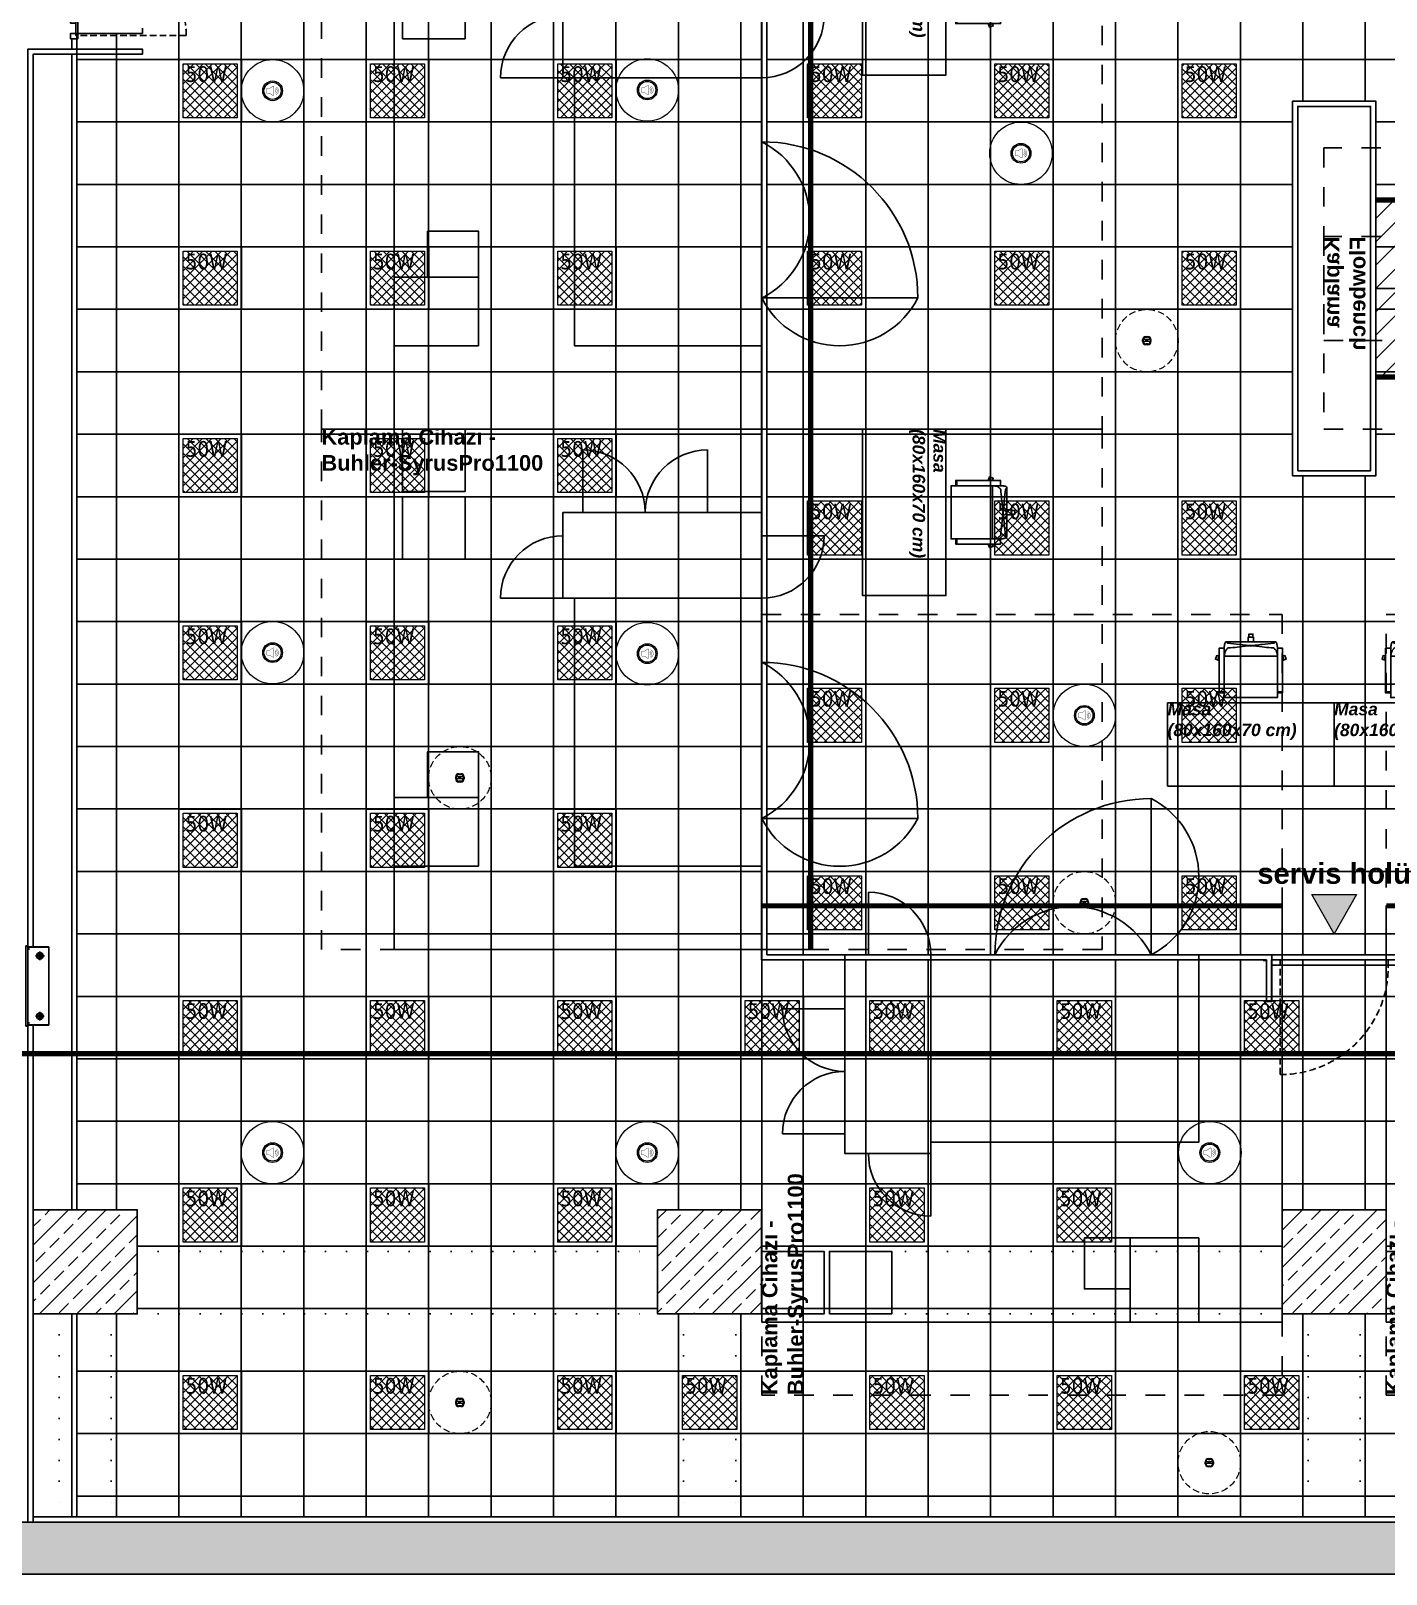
# Model space of a CAD drawing. Header units: centimetres. Extents: x 405564 to 502064, y 46284 to 60634.
# Drawn here: x 477148 to 478450, y 51833 to 53315 of the extents above; entities that cross this region are included whole.
import ezdxf
from ezdxf.enums import TextEntityAlignment as Align
from ezdxf.xclip import XClip

# ---------------------------------------------------------------- set-up
doc = ezdxf.new("R2010")
doc.units = ezdxf.units.CM
doc.header["$XCLIPFRAME"] = 0
for name, pattern in [('3+1_3b$0$DASHED', [0.25, 0.125, -0.125]), ('ACAD_ISO07W100', [3, 0, -3]), ('BORDER', [1.75, 0.5, -0.25, 0.5, -0.25, 0, -0.25]), ('DASHDOT', [25.4, 12.7, -6.35, 0, -6.35]), ('DOT', [0.25, 0, -0.25]), ('HIDDEN', [9.525, 6.35, -3.175])]:
    doc.linetypes.add(name, pattern=pattern)
doc.layers.get('0').update_dxf_attribs({"color": 8, "lineweight": 9})
for name, color, linetype, lineweight in [('---___EB_draft00_parselsiniri', 8, 'BORDER', 9), ('0-KRCN-AYDINLATMA-130426', 8, 'Continuous', 9), ('0-KRCN-MİMARİ-220526', 8, 'Continuous', 9)]:
    doc.layers.add(name, color=color, linetype=linetype, lineweight=lineweight)
for name, color, linetype in [('---___EB_draft03_cihazlar', 8, 'Continuous'), ('0-KRCN-ASMATAVAN-130426', 8, 'Continuous'), ('AS_CIZGI_ARSA', 8, 'Continuous'), ('AS_DOS_TERAS_UST', 8, 'ACAD_ISO07W100'), ('AS_DUV_TEMIZ ODA PANELI', 8, 'Continuous'), ('AS_KAPI_CAM', 8, 'Continuous'), ('AS_KAPI_POZ', 8, 'Continuous'), ('AS_KAPI_SAC', 8, 'Continuous'), ('AS_TA_BETONARME', 5, 'Continuous'), ('AS_TA_TARAMA', 8, 'Continuous'), ('AS_TEFR_MEK_YANGIN DOLAP TIP1 STANDART', 8, 'Continuous'), ('AS_TEFR_MOB', 8, 'Continuous'), ('AS_YAZI', 8, 'Continuous')]:
    doc.layers.add(name, color=color, linetype=linetype)
doc.styles.add('Kalin02', font='arialbd.ttf')
doc.styles.add('OLCU', font='romanstw.shx', dxfattribs={"width": 0.6})
doc.styles.add('TAHOMA', font='tahoma.ttf')
pattern_1 = [(225, (17560.68, -7819.299), (17.96051, -17.96051), []), (225, (17542.72, -7819.299), (17.96051, -17.96051), [12.7, -6.35])]

# ---------------------------------------------------------------- blocks, each defined once
blk = doc.blocks.new('50W 60x60 cm  SIVA ALTI LED ARMATÜR')
at = {"layer": '0-KRCN-AYDINLATMA-130426'}
h = blk.add_hatch(dxfattribs=at)
h.set_pattern_fill('ANSI37', color=256, scale=0.2)
h.paths.add_polyline_path([(-2.6, 2.59), (2.6, 2.59), (2.6, -2.61), (-2.6, -2.61)])
for points in [[(-3, 2.99), (3, 2.99), (3, -3.01), (-3, -3.01)], [(-2.6, 2.59), (2.6, 2.59), (2.6, -2.61), (-2.6, -2.61)]]:
    blk.add_lwpolyline(points, close=True, dxfattribs=at)
at = {"layer": '0-KRCN-AYDINLATMA-130426', "insert": (-2.35, 2.34), "char_height": 1.5, "attachment_point": 1, "style": 'TAHOMA'}
blk.add_mtext_dynamic_manual_height_columns('{\\fTahoma|b0|i0|c162|p34;50W}', width=1.5, gutter_width=1.25, heights=[0], dxfattribs=at)
blk = doc.blocks.new('ABB 6131-31-24-500')
at = {"layer": '0-KRCN-AYDINLATMA-130426'}
for p, q in [((-4, -1), (-4, 1)), ((3.2, 1), (-3.2, 1)), ((-3.2, -0.8), (-3.2, 0.8)), ((-1, 4), (1, 4)), ((-1, -0.9), (-1, 1)), ((-0.8, 3.2), (0.8, 3.2)), ((1, -0.9), (1, 1)), ((3.2, 0.8), (3.2, -0.8)), ((4, 1), (4, -1)), ((3.2, -0.9), (-3.2, -0.9)), ((1, -4), (-1, -4)), ((0.8, -3.2), (-0.8, -3.2))]:
    blk.add_line(p, q, dxfattribs=at)
at = {"layer": '0-KRCN-AYDINLATMA-130426', "linetype": 'HIDDEN'}
blk.add_circle((0, 0), 30, dxfattribs=at)
at = {"layer": '0-KRCN-AYDINLATMA-130426'}
for centre, radius in [((-0.5, 0), 0.089), ((0, 0), 0.16), ((0.5, 0), 0.089)]:
    blk.add_circle(centre, radius, dxfattribs=at)
for centre, radius, start, end in [((-1, 1), 3.01, 90, 180), ((-0.8, 0.8), 2.41, 90, 180), ((0.8, 0.8), 2.41, 0, 90), ((1, 1), 3.01, 0, 90), ((-1, -1), 3.01, 180, 270), ((-0.8, -0.8), 2.41, 180, 270), ((0.8, -0.8), 2.41, 270, 0), ((1, -1), 3.01, 270, 0)]:
    blk.add_arc(centre, radius, start, end, dxfattribs=at)
blk = doc.blocks.new('ABB 6131-51-24-500')
at = {"layer": '0-KRCN-AYDINLATMA-130426'}
for p, q in [((-4, -1), (-4, 1)), ((3.2, 1), (-3.2, 1)), ((-3.2, -0.8), (-3.2, 0.8)), ((-1, 4), (1, 4)), ((-1, -0.9), (-1, 1)), ((-0.8, 3.2), (0.8, 3.2)), ((1, -0.9), (1, 1)), ((3.2, 0.8), (3.2, -0.8)), ((4, 1), (4, -1)), ((3.2, -0.9), (-3.2, -0.9)), ((1, -4), (-1, -4)), ((0.8, -3.2), (-0.8, -3.2))]:
    blk.add_line(p, q, dxfattribs=at)
at = {"layer": '0-KRCN-AYDINLATMA-130426', "linetype": 'HIDDEN'}
blk.add_circle((0, 0), 30, dxfattribs=at)
at = {"layer": '0-KRCN-AYDINLATMA-130426'}
for centre, radius in [((-0.5, 0), 0.089), ((0, 0), 0.16), ((0.5, 0), 0.089)]:
    blk.add_circle(centre, radius, dxfattribs=at)
for centre, radius, start, end in [((-1, 1), 3.01, 90, 180), ((-0.8, 0.8), 2.41, 90, 180), ((0.8, 0.8), 2.41, 0, 90), ((1, 1), 3.01, 0, 90), ((-1, -1), 3.01, 180, 270), ((-0.8, -0.8), 2.41, 180, 270), ((0.8, -0.8), 2.41, 270, 0), ((1, -1), 3.01, 270, 0)]:
    blk.add_arc(centre, radius, start, end, dxfattribs=at)
blk = doc.blocks.new('ASMA TAVA TİPİ HOPARLÖR')
at = {"layer": '0-KRCN-AYDINLATMA-130426', "const_width": 0.317}
blk.add_lwpolyline([(0.3, -4.4, 0.598176), (1.3, -3.9), (1.3, 3.9, 0.598176), (0.3, 4.4), (-2.7, 2.4, -0.147433), (-3, 2.3), (-5.1, 2.3, 0.414214), (-5.7, 1.7), (-5.7, -1.7, 0.414214), (-5.1, -2.3), (-3, -2.3, -0.147433), (-2.7, -2.4)], format="xyb", close=True, dxfattribs=at)
for points in [[(2.4, 1.3, -0.601398), (2.4, -1.3)], [(2.8, 2.5, -0.658812), (2.8, -2.5)], [(3.2, 3.7, -0.680488), (3.2, -3.7)]]:
    blk.add_lwpolyline(points, format="xyb", dxfattribs=at)
at = {"layer": '0-KRCN-AYDINLATMA-130426'}
blk.add_circle((0, 0), 30, dxfattribs=at)
at = {"layer": '0-KRCN-AYDINLATMA-130426', "ltscale": 0.1}
for radius in [9.5, 8.23]:
    blk.add_circle((0, 0), radius, dxfattribs=at)
blk = doc.blocks.new('G$C546873DE')
at = {"layer": '0-KRCN-AYDINLATMA-130426', "xscale": 10, "yscale": 10, "zscale": 10}
for p in [(6755.7, 6123.6), (6935.7, 6123.6), (7115.7, 6123.6), (7355.7, 6123.6), (7535.7, 6123.6), (7715.7, 6123.6), (6755.7, 5943.6), (6935.7, 5943.6), (7115.7, 5943.6), (7355.7, 5943.6), (7535.7, 5943.6), (7715.7, 5943.6), (6755.7, 5763.6), (6935.7, 5763.6), (7115.7, 5763.6), (7355.7, 5703.6), (7535.7, 5703.6), (7715.7, 5703.6), (6755.7, 5583.6), (6935.7, 5583.6), (7115.7, 5583.6), (7355.7, 5523.6), (7535.7, 5523.6), (7715.7, 5523.6), (6755.7, 5403.6), (6935.7, 5403.6), (7115.7, 5403.6), (7355.7, 5343.6), (7535.7, 5343.6), (7715.7, 5343.6), (6755.7, 5223.6), (6935.7, 5223.6), (7115.7, 5223.6), (7295.7, 5223.6), (7415.7, 5223.6), (7595.7, 5223.6), (7775.7, 5223.6), (6755.7, 5043.6), (6935.7, 5043.6), (7115.7, 5043.6), (7415.7, 5043.6), (7595.7, 5043.6), (6755.7, 4863.6), (6935.7, 4863.6), (7115.7, 4863.6), (7235.7, 4863.6), (7415.7, 4863.6), (7595.7, 4863.6), (7775.7, 4863.6)]:
    blk.add_blockref('50W 60x60 cm  SIVA ALTI LED ARMATÜR', p, dxfattribs=at)
at = {"layer": '0-KRCN-AYDINLATMA-130426'}
for name, p in [('ASMA TAVA TİPİ HOPARLÖR', (6815.7, 6123.5)), ('ASMA TAVA TİPİ HOPARLÖR', (7175.7, 6124.3)), ('ASMA TAVA TİPİ HOPARLÖR', (7534.8, 6063.5)), ('ABB 6131-31-24-500', (7655.7, 5883.5)), ('ASMA TAVA TİPİ HOPARLÖR', (6815.7, 5583.8)), ('ASMA TAVA TİPİ HOPARLÖR', (7175.7, 5582.8)), ('ASMA TAVA TİPİ HOPARLÖR', (7595.7, 5523.5)), ('ABB 6131-31-24-500', (6995.7, 5463.5)), ('ABB 6131-31-24-500', (7595.7, 5343.5)), ('ASMA TAVA TİPİ HOPARLÖR', (6815.7, 5103.5)), ('ASMA TAVA TİPİ HOPARLÖR', (7175.7, 5103.5)), ('ASMA TAVA TİPİ HOPARLÖR', (7716.2, 5103.5)), ('ABB 6131-31-24-500', (6995.7, 4863.5)), ('ABB 6131-51-24-500', (7715.7, 4805.6))]:
    blk.add_blockref(name, p, dxfattribs=at)
blk = doc.blocks.new('OPK-temizoda-panel-00')
at = {"layer": 'AS_DUV_TEMIZ ODA PANELI'}
for points in [[(2150, -2355), (1955, -2355), (1955, -2245), (2155, -2245), (2155, -4355), (2640, -4355), (2640, -4400), (2635, -4400), (2635, -4360), (2150, -4360)], [(1492, -3485), (1487, -3485), (1487, -3475), (1492, -3475)], [(2660, -3895), (2660, -3535), (2740, -3535), (2740, -3895)], [(2665, -3890), (2665, -3540), (2735, -3540), (2735, -3890)]]:
    blk.add_lwpolyline(points, close=True, dxfattribs=at)
for points in [[(1450, -4900), (1450, -3490), (1555, -3490), (1555, -3485), (1445, -3485), (1445, -4900)], [(1487, -3490), (1487, -4600)], [(1492, -3490), (1492, -4600)], [(1487, -4700), (1487, -4895)], [(1492, -4700), (1492, -4895)], [(1450, -4900), (7105, -4900), (7105, -4830), (7100, -4830), (7100, -4895), (1450, -4895)]]:
    blk.add_lwpolyline(points, dxfattribs=at)
blk = doc.blocks.new('OPK-site-surrounding-R01')
at = {"layer": '---___EB_draft00_parselsiniri', "linetype": 'DASHDOT', "ltscale": 5, "const_width": 5, "flags": 128}
blk.add_lwpolyline([(-303.7, 52.5), (22545.3, 391.1), (23723.4, -711), (24047.6, -4450), (-299.9, -4450)], close=True, dxfattribs=at)
blk = doc.blocks.new('KaplamaCihazıBuhler-SyrusPro1100')
at = {"layer": '---___EB_draft03_cihazlar', "color": 1, "linetype": '3+1_3b$0$DASHED', "ltscale": 150}
blk.add_lwpolyline([(264434.9, -41558.6), (264434.9, -41058.6), (265184.9, -41058.6), (265184.9, -41558.6), (264434.9, -41558.6)], dxfattribs=at)
at = {"layer": '---___EB_draft03_cihazlar', "color": 1}
blk.add_lwpolyline([(264504.9, -41058.6), (264904.9, -41058.6), (264904.9, -41558.6), (264504.9, -41558.6), (264504.9, -41058.6)], dxfattribs=at)
at = {"layer": '---___EB_draft03_cihazlar'}
for points in [[(264512.9, -41058.6), (264512.9, -41118.6), (264572.9, -41118.6), (264572.9, -41058.6)], [(264512.9, -41123.6), (264512.9, -41183.6), (264572.9, -41183.6), (264572.9, -41123.6)], [(264857.9, -41221.1), (264857.9, -41138.6), (264666.9, -41138.6), (264666.9, -41221.1)], [(264857.9, -41478.6), (264857.9, -41221.1), (264677.9, -41221.1), (264677.9, -41478.6)], [(264585.9, -41412.6), (264585.9, -41368.6), (264536.9, -41368.6), (264536.9, -41412.6)], [(264585.9, -41478.6), (264504.9, -41478.6), (264504.9, -41412.6), (264585.9, -41412.6)]]:
    blk.add_lwpolyline(points, close=True, dxfattribs=at)
at = {"layer": '---___EB_draft03_cihazlar', "color": 1, "const_width": 5}
blk.add_lwpolyline([(264904.9, -41058.6), (264904.9, -41558.6)], dxfattribs=at)
at = {"layer": '---___EB_draft03_cihazlar'}
for points in [[(264685.9, -41138.6), (264685.9, -41078.6)], [(264805.9, -41138.6), (264805.9, -41078.6)], [(264857.9, -41161.1), (264917.9, -41161.1)], [(264666.9, -41221.1), (264606.9, -41221.1)]]:
    blk.add_lwpolyline(points, dxfattribs=at)
blk.add_lwpolyline([(265007.9, -41432.7), (264857.9, -41432.7, 0.612245)], format="xyb", close=True, dxfattribs=at)
for centre, radius, start, end in [((264685.9, -41138.6), 60, 0, 90), ((264805.9, -41138.6), 60, 90, 180), ((264666.9, -41221.1), 60, 90, 180), ((264857.9, -41161.1), 60, 270, 0), ((264820.2, -41357.7), 84, 296.7247, 63.2753), ((264820.2, -41357.7), 84, 296.7247, 63.2753), ((264857.9, -41432.7), 150, 0, 90)]:
    blk.add_arc(centre, radius, start, end, dxfattribs=at)
at = {"layer": '---___EB_draft03_cihazlar', "insert": (264434.9, -41058.6), "char_height": 15, "attachment_point": 1, "style": 'Kalin02'}
blk.add_mtext_dynamic_manual_height_columns('Kaplama Cihazı - \\PBuhler-SyrusPro1100', width=975.745, gutter_width=750, heights=[152.4], dxfattribs=at)
blk = doc.blocks.new('sandalye_')
at = {"layer": 'AS_TEFR_MOB', "linetype": 'ByBlock', "ltscale": 25}
for points in [[(260033.4, -40514.8, -0.048176), (260031.6, -40514.8, -0.000623), (260029.1, -40514.6, -0.003131), (260022.4, -40513.8, 0.007334), (260011.4, -40512.7, -0.309457), (260010.5, -40511.9, 0.002444), (260010.4, -40511.5, 0.476314), (260010.2, -40511.4, 0.375136), (260009, -40511.6, 0.082453), (260008.7, -40512.2, 0.046929), (260008.2, -40513.8, 0.002381), (260007.9, -40515.3, 0.007794), (260007.8, -40516.4), (260007.8, -40524.5, -0.011445), (260008.4, -40521.5, -0.082784), (260009.2, -40519.5, -0.150147), (260010.3, -40518.5, 0.242317), (260010.4, -40518.4, -0.036292), (260010.5, -40518, -0.114957), (260010.8, -40517.6, -0.16132), (260011.4, -40517.2, -0.020506), (260013.9, -40517, 0.024793), (260022.4, -40516.1, -0.030903), (260033.4, -40515.1, -1.030607)], [(260033.4, -40514.8, 0.048176), (260035.1, -40514.8, 0.000623), (260037.6, -40514.6, 0.003131), (260044.3, -40513.8, -0.007334), (260055.3, -40512.7, 0.309457), (260056.2, -40511.9, -0.002444), (260056.3, -40511.5, -0.476314), (260056.5, -40511.4, -0.375136), (260057.7, -40511.6, -0.082453), (260058, -40512.2, -0.046929), (260058.5, -40513.8, -0.002381), (260058.8, -40515.3, -0.007794), (260058.9, -40516.4), (260058.9, -40524.5, 0.011445), (260058.4, -40521.5, 0.082784), (260057.6, -40519.5, 0.150147), (260056.4, -40518.5, -0.242317), (260056.3, -40518.4, 0.036292), (260056.2, -40518, 0.114957), (260055.9, -40517.6, 0.16132), (260055.3, -40517.2, 0.020506), (260052.8, -40517, -0.024793), (260044.3, -40516.1, 0.030903), (260033.4, -40515.1, 1.030607)]]:
    blk.add_lwpolyline(points, format="xyb", dxfattribs=at)
for points in [[(260009.7, -40511.3), (260033.4, -40511.3)], [(260035.8, -40511.3), (260035.8, -40506.8), (260030.9, -40506.8), (260030.9, -40511.3)], [(260031.5, -40506.8), (260031.5, -40503.8), (260035.3, -40503.8), (260035.3, -40506.8)], [(260057, -40511.3), (260033.4, -40511.3)], [(260002.8, -40525.2), (260000.6, -40524.5), (259999.4, -40528.1), (260002.8, -40529.2)], [(260002.7, -40525.2), (260001.5, -40528.8)], [(260002.8, -40525.4), (260001.7, -40528.8)], [(260007.8, -40524.5), (260007.8, -40564.9), (260033.4, -40564.9)], [(260007.8, -40525.2), (260033.4, -40525.2)], [(260058.9, -40524.5), (260058.9, -40564.9), (260033.4, -40564.9)], [(260058.9, -40525.2), (260033.4, -40525.2)], [(260063.9, -40525.2), (260066.1, -40524.5), (260067.3, -40528.1), (260063.9, -40529.2)], [(260063.9, -40525.4), (260065.1, -40528.8)], [(260064.1, -40525.2), (260065.2, -40528.8)], [(260002.8, -40559.4), (260002.8, -40560.4), (260007.8, -40560.4), (260007.8, -40559.4)], [(260063.9, -40559.4), (260063.9, -40560.4), (260059, -40560.4), (260059, -40559.4)]]:
    blk.add_lwpolyline(points, dxfattribs=at)
for points in [[(260007.8, -40559.4), (260002.8, -40559.4), (260002.8, -40517.4), (260007.8, -40517.4)], [(260059, -40559.4), (260063.9, -40559.4), (260063.9, -40517.4), (260059, -40517.4)]]:
    blk.add_lwpolyline(points, close=True, dxfattribs=at)
blk = doc.blocks.new('80x160')
at = {"layer": 'AS_TEFR_MOB', "ltscale": 200}
blk.add_lwpolyline([(259953.4, -40569.9), (260113.4, -40569.9), (260113.4, -40649.9), (259953.4, -40649.9), (259953.4, -40569.9)], dxfattribs=at)
at = {"layer": 'AS_TEFR_MOB', "color": 1}
blk.add_blockref('sandalye_', (0, 0), dxfattribs=at)
at = {"layer": 'AS_TEFR_MOB', "ltscale": 200, "insert": (259953.4, -40569.9), "char_height": 12, "attachment_point": 1, "style": 'Kalin02'}
blk.add_mtext_dynamic_manual_height_columns('{\\fSwis721 BT|b1|i1|c162|p34;Masa\\P(80x160x70 cm)}', width=590.732, gutter_width=750, heights=[137.1], dxfattribs=at)
blk = doc.blocks.new('KaplamaFlowbench')
at = {"layer": '---___EB_draft03_cihazlar'}
h = blk.add_hatch(dxfattribs=at)
h.set_pattern_fill('ANSI31', color=1, scale=5)
h.paths.add_polyline_path([(266854.1, -42824.3), (266939.1, -42824.3), (266939.1, -43004.3), (266854.1, -43004.3)])
at = {"layer": '---___EB_draft03_cihazlar', "color": 1, "linetype": '3+1_3b$0$DASHED', "ltscale": 150}
blk.add_lwpolyline([(266804.1, -42774.3), (266989.1, -42774.3), (266989.1, -43054.3), (266804.1, -43054.3), (266804.1, -42774.3)], dxfattribs=at)
at = {"layer": '---___EB_draft03_cihazlar', "color": 1}
blk.add_lwpolyline([(266854.1, -42824.3), (266939.1, -42824.3), (266939.1, -43004.3), (266854.1, -43004.3), (266854.1, -42824.3)], dxfattribs=at)
at = {"layer": '---___EB_draft03_cihazlar', "color": 1, "const_width": 5}
blk.add_lwpolyline([(266939.1, -42824.3), (266939.1, -43004.3)], dxfattribs=at)
at = {"layer": '---___EB_draft03_cihazlar', "insert": (266804.1, -42774.3), "char_height": 15, "attachment_point": 1, "style": 'Kalin02'}
blk.add_mtext_dynamic_manual_height_columns('Kaplama \\PFlowbench', width=975.745, gutter_width=750, heights=[152.4], dxfattribs=at)
blk = doc.blocks.new('A.4_cihazlar')
at = {"layer": '---___EB_draft03_cihazlar'}
for p in [(-269607.9, 40008.6), (-269607.9, 39508.6)]:
    blk.add_blockref('KaplamaCihazıBuhler-SyrusPro1100', p, dxfattribs=at)
for p, xscale, rotation in [((38844.3, -268269.1), -1, 270), ((-46984.3, 265439.1), -1.000000000000003, 90)]:
    blk.add_blockref('KaplamaFlowbench', p, dxfattribs=dict(at, xscale=xscale, rotation=rotation))
at = {"layer": '---___EB_draft03_cihazlar', "rotation": 90}
for p in [(-45808.6, -266912.9), (-45208.6, -266912.9)]:
    blk.add_blockref('KaplamaCihazıBuhler-SyrusPro1100', p, dxfattribs=at)
at = {"layer": 'AS_TEFR_MOB', "color": 1, "rotation": 270}
for p in [(35996.9, 258903.4), (35996.9, 258403.4)]:
    blk.add_blockref('80x160', p, dxfattribs=at)
at = {"layer": 'AS_TEFR_MOB', "color": 1}
for p in [(-264313.4, 38756.9), (-264153.4, 38756.9)]:
    blk.add_blockref('80x160', p, dxfattribs=at)
blk = doc.blocks.new('YANGIN DOLAP TIP1 75X100X20 PLAN')
blk.add_wipeout([(0, -22), (38.3, -22), (38.4, -22), (38.4, -21.9), (38.5, -21.9), (38.5, -21.8), (38.5, -20.2), (38.5, -20.1), (38.4, -20.1), (38.4, -20), (38.3, -20), (37.5, -20), (37.5, 0), (0, 0), (-37.5, 0), (-37.5, -20), (-38.3, -20), (-38.4, -20), (-38.4, -20.1), (-38.5, -20.1), (-38.5, -20.2), (-38.5, -21.8), (-38.5, -21.9), (-38.4, -21.9), (-38.4, -22), (-38.3, -22)])
for p, q in [((-24.8, -8.5), (-33.2, -8.5)), ((-29, -4.2), (-29, -12.8)), ((24.8, -8.5), (33.2, -8.5)), ((29, -4.3), (29, -12.8)), ((37.5, -20), (-37.5, -20))]:
    blk.add_line(p, q)
blk.add_lwpolyline([(37.5, 0), (-37.5, 0), (-37.5, -20), (-35.4, -20), (-35.4, -18.8), (-35.5, -18.8), (-35.5, -19.9), (-37.4, -19.9), (-37.4, -0.1), (37.4, -0.1), (37.4, -19.9), (35.5, -19.9), (35.5, -18.8), (35.4, -18.8), (35.4, -20), (37.5, -20)], close=True)
blk.add_lwpolyline([(-37.5, -20), (-38.3, -20, 0.414214), (-38.5, -20.2), (-38.5, -21.8, 0.414214), (-38.3, -22), (38.3, -22, 0.414214), (38.5, -21.8), (38.5, -20.2, 0.414214), (38.3, -20), (37.5, -20), (37.5, -20.1), (38.3, -20.1, -0.414214), (38.4, -20.2), (38.4, -21.8, -0.414214), (38.3, -21.9), (-38.3, -21.9, -0.414214), (-38.4, -21.8), (-38.4, -20.2, -0.414214), (-38.3, -20.1), (-37.5, -20.1)], format="xyb", close=True)
for centre, radius in [((-29, -8.5), 3.15), ((-29, -8.5), 1.85), ((29, -8.5), 3.15), ((29, -8.5), 1.85)]:
    blk.add_circle(centre, radius)
blk = doc.blocks.new('*U633')
at = {"color": 0, "linetype": 'HIDDEN', "lineweight": -2}
blk.add_line((8, -115.1), (8, -11.1), dxfattribs=at)
at = {"color": 0, "lineweight": -2}
for points in [[(0, -10), (8, -10), (8, -5), (0, -5), (0, -10)], [(8, -10), (8, -5), (112, -5), (112, -10)], [(120, -10), (112, -10), (112, -5), (120, -5), (120, -10)]]:
    blk.add_lwpolyline(points, close=True, dxfattribs=at)
at = {"color": 0, "linetype": 'HIDDEN', "lineweight": -2}
blk.add_arc((8, -11.1), 104, 270, 0, dxfattribs=at)
at = {"color": 3, "style": 'OLCU', "width": 0.5, "flags": 1}
for tag, p in [('K-DIVISYON', (-80, -85)), ('K-PBAR', (105, -85)), ('K-KAPITIP', (-80, -335))]:
    blk.add_attdef(tag, p, '', height=17.5, dxfattribs=at)
at = {"color": 5, "true_color": 0x0505ff, "style": 'OLCU', "width": 0.5, "flags": 1}
for tag, p in [('K-NEREDEN-NO', (-80, -110)), ('K-NEREYE-NO', (-80, -185)), ('K-DUVARTIP', (-80, -285)), ('K-ACILISYON', (-80, -310))]:
    blk.add_attdef(tag, p, '', height=17.5, dxfattribs=at)
at = {"color": 1, "true_color": 0xfa0000, "style": 'OLCU', "width": 0.5, "flags": 1}
for tag, p in [('K-IZLENEBILIRLIK', (105, -110)), ('K-TEKMELIK', (105, -135)), ('K-KONTROLTIPNEREDEN', (-80, -160)), ('K-BAND', (105, -160)), ('K-MENFEZ', (105, -210)), ('K-KONTROLTIPNEREYE', (-80, -235)), ('K-PENCERE', (105, -235)), ('K-KILITTIP', (-80, -260)), ('K-NOT-AS-MIMARI1', (105, -285)), ('K-NOT-ELEKTRIK', (105, -335)), ('K-NOT-YANGIN', (105, -360)), ('K-ACMAKAPAMASISTEMI', (-80, -385)), ('K-NOT-ISLETME', (105, -385)), ('K-YANGIN', (-80, -435))]:
    blk.add_attdef(tag, p, '', height=17.5, dxfattribs=at)
at = {"color": 220, "true_color": 0xf113d4, "style": 'OLCU', "width": 0.5, "flags": 1}
for tag, p in [('K-NEREDEN-AD', (-80, -135)), ('K-NEREYE-AD', (-80, -210))]:
    blk.add_attdef(tag, p, '', height=17.5, dxfattribs=at)
at = {"color": 0, "style": 'OLCU', "width": 0.5, "flags": 1}
for tag, p in [('K-TAMACILIRLIK', (105, -185)), ('K-NOT-AS-MIMARI2', (105, -310)), ('K-KASATIP', (-80, -360)), ('K-KURSUN', (-80, -410))]:
    blk.add_attdef(tag, p, '', height=17.5, dxfattribs=at)
at = {"color": 252, "style": 'OLCU', "width": 0.5, "flags": 1}
for tag, p in [('K-REZ1', (105, -435)), ('K-REZ2', (105, -460)), ('K-REZ3', (105, -485)), ('K-REZ4', (105, -510)), ('K-REZ5', (105, -535))]:
    blk.add_attdef(tag, p, '', height=17.5, dxfattribs=at)
at = {"layer": 'AS_KAPI_POZ', "style": 'OLCU', "width": 0.45}
for tag, p in [('YUK', (55, 31.5)), ('POZ+GEN', (55, -8.5))]:
    blk.add_attdef(tag, text='', height=20, dxfattribs=at).set_placement(p, align=Align.MIDDLE_CENTER)
at = {"layer": 'AS_KAPI_POZ', "style": 'OLCU', "width": 0.5}
blk.add_attdef('K-NO', text='', height=8, rotation=90, dxfattribs=at).set_placement((11, -15), align=Align.TOP_LEFT)
at = {"layer": 'AS_KAPI_POZ', "color": 251, "style": 'OLCU', "width": 0.45}
blk.add_attdef('K-DUVAR(CM)', text='', height=6, dxfattribs=at).set_placement((-5, -5), align=Align.MIDDLE_RIGHT)
blk = doc.blocks.new('*U643')
at = {"color": 0, "linetype": 'HIDDEN', "lineweight": -2}
blk.add_line((3, -105), (3, -1), dxfattribs=at)
at = {"color": 0, "lineweight": -2}
for points in [[(-2, 0), (0, 0), (0, -1), (3, -1), (3, 1), (5, 1), (5, 6), (0, 6), (0, 5)], [(15, 1), (15, 6), (95, 6), (95, 1)], [(112, 0), (110, 0), (110, -1), (107, -1), (107, 1), (105, 1), (105, 6), (110, 6), (110, 5)]]:
    blk.add_lwpolyline(points, dxfattribs=at)
blk.add_lwpolyline([(0, -1), (0, 0)])
blk.add_lwpolyline([(3, -1), (3, 1), (107, 1), (107, -1)], close=True, dxfattribs=at)
at = {"color": 0, "linetype": 'HIDDEN', "lineweight": -2}
blk.add_arc((3, -1), 104, 270, 0, dxfattribs=at)
at = {"color": 3, "style": 'OLCU', "width": 0.5, "flags": 1}
for tag, p in [('K-DIVISYON', (-80, -75)), ('K-PBAR', (105, -75)), ('K-KAPITIP', (-80, -325))]:
    blk.add_attdef(tag, p, '', height=17.5, dxfattribs=at)
at = {"color": 5, "true_color": 0x0505ff, "style": 'OLCU', "width": 0.5, "flags": 1}
for tag, p in [('K-NEREDEN-NO', (-80, -100)), ('K-NEREYE-NO', (-80, -175)), ('K-DUVARTIP', (-80, -275)), ('K-ACILISYON', (-80, -300))]:
    blk.add_attdef(tag, p, '', height=17.5, dxfattribs=at)
at = {"color": 1, "true_color": 0xfa0000, "style": 'OLCU', "width": 0.5, "flags": 1}
for tag, p in [('K-IZLENEBILIRLIK', (105, -100)), ('K-TEKMELIK', (105, -125)), ('K-KONTROLTIPNEREDEN', (-80, -150)), ('K-BAND', (105, -150)), ('K-MENFEZ', (105, -200)), ('K-KONTROLTIPNEREYE', (-80, -225)), ('K-PENCERE', (105, -225)), ('K-KILITTIP', (-80, -250)), ('K-NOT-AS-MIMARI1', (105, -275)), ('K-NOT-ELEKTRIK', (105, -325)), ('K-NOT-YANGIN', (105, -350)), ('K-ACMAKAPAMASISTEMI', (-80, -375)), ('K-NOT-ISLETME', (105, -375)), ('K-YANGIN', (-80, -425))]:
    blk.add_attdef(tag, p, '', height=17.5, dxfattribs=at)
at = {"color": 220, "true_color": 0xf113d4, "style": 'OLCU', "width": 0.5, "flags": 1}
for tag, p in [('K-NEREDEN-AD', (-80, -125)), ('K-NEREYE-AD', (-80, -200))]:
    blk.add_attdef(tag, p, '', height=17.5, dxfattribs=at)
at = {"color": 0, "style": 'OLCU', "width": 0.5, "flags": 1}
for tag, p in [('K-TAMACILIRLIK', (105, -175)), ('K-NOT-AS-MIMARI2', (105, -300)), ('K-KASATIP', (-80, -350)), ('K-KURSUN', (-80, -400))]:
    blk.add_attdef(tag, p, '', height=17.5, dxfattribs=at)
at = {"color": 252, "style": 'OLCU', "width": 0.5, "flags": 1}
for tag, p in [('K-REZ1', (105, -425)), ('K-REZ2', (105, -450)), ('K-REZ3', (105, -475)), ('K-REZ4', (105, -500)), ('K-REZ5', (105, -525))]:
    blk.add_attdef(tag, p, '', height=17.5, dxfattribs=at)
at = {"layer": 'AS_KAPI_POZ', "style": 'OLCU', "width": 0.45}
for tag, p in [('YUK', (55, 41.5)), ('POZ+GEN', (55, 3.5))]:
    blk.add_attdef(tag, text='', height=20, dxfattribs=at).set_placement(p, align=Align.MIDDLE_CENTER)
at = {"layer": 'AS_KAPI_POZ', "color": 251, "style": 'OLCU', "width": 0.45}
blk.add_attdef('K-DUVAR(CM)', text='', height=6, dxfattribs=at).set_placement((-5, 11), align=Align.MIDDLE_RIGHT)
at = {"layer": 'AS_KAPI_POZ', "style": 'OLCU', "width": 0.5}
blk.add_attdef('K-NO', text='', height=8, rotation=90, dxfattribs=at).set_placement((6, -3), align=Align.TOP_LEFT)
blk = doc.blocks.new('A$C6A10306C')
h = blk.add_hatch(color=256)
h.dxf.hatch_style = 1
h.paths.add_polyline_path([(7814.16, -8148.45), (7857.2, -8148.45), (7835.68, -8186.45)])
at = {"layer": 'AS_TA_TARAMA'}
h = blk.add_hatch(dxfattribs=at)
h.set_pattern_fill('ANSI33', color=256, scale=4, angle=180)
h.set_pattern_definition(pattern_1)
h.paths.add_polyline_path([(6585.68, -8451.45), (6685.68, -8451.45), (6685.68, -8551.45), (6585.68, -8551.45)], flags=17)
h = blk.add_hatch(dxfattribs=at)
h.set_pattern_fill('ANSI33', color=256, scale=4, angle=180)
h.set_pattern_definition(pattern_1)
h.paths.add_polyline_path([(7185.68, -8451.45), (7285.68, -8451.45), (7285.68, -8551.45), (7185.68, -8551.45)], flags=17)
h = blk.add_hatch(dxfattribs=at)
h.set_pattern_fill('ANSI33', color=256, scale=4, angle=180)
h.set_pattern_definition(pattern_1)
h.paths.add_polyline_path([(7785.68, -8451.45), (7885.68, -8451.45), (7885.68, -8551.45), (7785.68, -8551.45)], flags=17)
h = blk.add_hatch(dxfattribs=at)
h.set_pattern_fill('ANSI33', color=256, scale=4, angle=180)
h.set_pattern_definition([(225, (9160.68, -8776.454), (17.96051, -17.96051), []), (225, (9142.72, -8776.454), (17.96051, -17.96051), [12.7, -6.35])])
h.paths.add_polyline_path([(13185.68, -8751.45), (5135.68, -8751.45), (5135.68, -8801.45), (13185.68, -8801.45)])
blk.add_lwpolyline([(7814.16, -8148.45), (7857.2, -8148.45), (7835.68, -8186.45)], close=True)
at = {"layer": 'AS_CIZGI_ARSA', "linetype": 'DASHDOT', "ltscale": 5, "flags": 128}
blk.add_lwpolyline([(4831.96, -3798.91), (27681.01, -3460.36), (28859.04, -4562.43), (29183.31, -8301.44), (4835.8, -8301.44)], close=True, dxfattribs=at)
at = {"layer": 'AS_DOS_TERAS_UST', "linetype": 'DOT', "ltscale": 80}
for p, q in [((6085.68, -8491.45), (6585.68, -8491.45)), ((6685.68, -8491.45), (7185.68, -8491.45)), ((7785.68, -8491.45), (7285.68, -8491.45)), ((6085.68, -8551.45), (6585.68, -8551.45)), ((6610.68, -8551.45), (6610.68, -8751.45)), ((6660.68, -8551.45), (6660.68, -8751.45)), ((6685.68, -8551.45), (7185.68, -8551.45)), ((7210.68, -8551.45), (7210.68, -8751.45)), ((7260.68, -8551.45), (7260.68, -8751.45)), ((7785.68, -8551.45), (7285.68, -8551.45)), ((7810.68, -8551.45), (7810.68, -8751.45)), ((7860.68, -8551.45), (7860.68, -8751.45))]:
    blk.add_line(p, q, dxfattribs=at)
at = {"layer": 'AS_TA_BETONARME'}
for p, q in [((13185.68, -8751.45), (5135.68, -8751.45)), ((13185.68, -8801.45), (5135.68, -8801.45))]:
    blk.add_line(p, q, dxfattribs=at)
for points in [[(6585.68, -8451.45), (6685.68, -8451.45), (6685.68, -8551.45), (6585.68, -8551.45)], [(7185.68, -8451.45), (7285.68, -8451.45), (7285.68, -8551.45), (7185.68, -8551.45)], [(7785.68, -8451.45), (7885.68, -8451.45), (7885.68, -8551.45), (7785.68, -8551.45)]]:
    blk.add_lwpolyline(points, close=True, dxfattribs=at)
ref = blk.add_blockref('OPK-site-surrounding-R01', (5135.68, -3851.45))
XClip(ref).set_block_clipping_path([(-5135.679684336, -9648.5463532069), (26364.320315664, 3851.4536467931)])
for name, p in [('OPK-temizoda-panel-00', (5135.68, -3851.45)), ('A.4_cihazlar', (12035.68, -6151.45))]:
    blk.add_blockref(name, p)
at = {"layer": 'AS_KAPI_CAM'}
blk.add_blockref('*U633', (7775.68, -8206.45), dxfattribs=at).add_auto_attribs({'K-DUVAR(CM)': '-'})
at = {"layer": 'AS_KAPI_SAC', "rotation": 90}
blk.add_blockref('*U643', (6627.68, -7326.45), dxfattribs=at)
at = {"layer": 'AS_YAZI', "insert": (7835.68, -8128.45), "char_height": 20, "attachment_point": 5, "style": 'Kalin02'}
blk.add_mtext_dynamic_manual_height_columns('servis holü', width=365.3476, gutter_width=250, heights=[0], dxfattribs=at)
at = {"layer": 'AS_TEFR_MEK_YANGIN DOLAP TIP1 STANDART', "rotation": 270}
blk.add_blockref('YANGIN DOLAP TIP1 75X100X20 PLAN', (6600.68, -8236.45), dxfattribs=at)

msp = doc.modelspace()

# ---------------------------------------------------------------- linework, layer by layer
at = {"layer": '0-KRCN-ASMATAVAN-130426'}
for p, q in [((477289.7, 51887.6), (477289.7, 54532.6)), ((477349.7, 51887.6), (477349.7, 54532.6)), ((477409.7, 51887.6), (477409.7, 54532.6)), ((477469.7, 51887.6), (477469.7, 54532.6)), ((477529.7, 51887.6), (477529.7, 54532.6)), ((477589.7, 51887.6), (477589.7, 54532.6)), ((477649.7, 51887.6), (477649.7, 54532.6)), ((477854.7, 54532.6), (477854.7, 52427.6)), ((477889.7, 52427.6), (477889.7, 54532.6)), ((477949.7, 52427.6), (477949.7, 54532.6)), ((478009.7, 52427.6), (478009.7, 54532.6)), ((478069.7, 52427.6), (478069.7, 54532.6)), ((478129.7, 52427.6), (478129.7, 54532.6)), ((478189.7, 52427.6), (478189.7, 54532.6)), ((478249.7, 52427.6), (478249.7, 54532.6)), ((478309.7, 52427.6), (478309.7, 54532.6)), ((477709.7, 51887.6), (477709.7, 54427.6)), ((477769.7, 52182.6), (477769.7, 53432.6)), ((477829.7, 52182.6), (477829.7, 53432.6)), ((477849.7, 52422.6), (477849.7, 53432.6)), ((478369.7, 53247.6), (478369.7, 53392.6)), ((478429.7, 53247.6), (478429.7, 53392.6)), ((477254.7, 53312.6), (477191.7, 53312.6)), ((477191.7, 53312.6), (477191.7, 52182.6)), ((477229.7, 52182.6), (477229.7, 53312.6)), ((477254.7, 53317.6), (477254.7, 53312.6)), ((477191.7, 53287.6), (477849.7, 53287.6)), ((477854.7, 53287.6), (482099.7, 53287.6)), ((478439.7, 53247.6), (478359.7, 53247.6)), ((478359.7, 53247.6), (478359.7, 52887.6)), ((478439.7, 52887.6), (478439.7, 53247.6)), ((477191.7, 53227.6), (477849.7, 53227.6)), ((477854.7, 53227.6), (478359.7, 53227.6)), ((478439.7, 53227.6), (479559.7, 53227.6)), ((477191.7, 53167.6), (477849.7, 53167.6)), ((477854.7, 53167.6), (478359.7, 53167.6)), ((478439.7, 53167.6), (479559.7, 53167.6)), ((477191.7, 53107.6), (477849.7, 53107.6)), ((477854.7, 53107.6), (478359.7, 53107.6)), ((478439.7, 53107.6), (479559.7, 53107.6)), ((477191.7, 53047.6), (477849.7, 53047.6)), ((477854.7, 53047.6), (478359.7, 53047.6)), ((478439.7, 53047.6), (479559.7, 53047.6)), ((477191.7, 52987.6), (477849.7, 52987.6)), ((477854.7, 52987.6), (478359.7, 52987.6)), ((478439.7, 52987.6), (479559.7, 52987.6)), ((477191.7, 52927.6), (477849.7, 52927.6)), ((477854.7, 52927.6), (478359.7, 52927.6)), ((478439.7, 52927.6), (479559.7, 52927.6)), ((478359.7, 52887.6), (478439.7, 52887.6)), ((478369.7, 52427.6), (478369.7, 52887.6)), ((478429.7, 52427.6), (478429.7, 52887.6)), ((477191.7, 52867.6), (477849.7, 52867.6)), ((477854.7, 52867.6), (482099.7, 52867.6)), ((477191.7, 52807.6), (477849.7, 52807.6)), ((477854.7, 52807.6), (482099.7, 52807.6)), ((477191.7, 52747.6), (477849.7, 52747.6)), ((477854.7, 52747.6), (482099.7, 52747.6)), ((477191.7, 52687.6), (477849.7, 52687.6)), ((477854.7, 52687.6), (482499.7, 52687.6)), ((477191.7, 52627.6), (477849.7, 52627.6)), ((477854.7, 52627.6), (482499.7, 52627.6)), ((477191.7, 52567.6), (477849.7, 52567.6)), ((477854.7, 52567.6), (482499.7, 52567.6)), ((477191.7, 52507.6), (477849.7, 52507.6)), ((477854.7, 52507.6), (482499.7, 52507.6)), ((477191.7, 52447.6), (477849.7, 52447.6)), ((477854.7, 52447.6), (482499.7, 52447.6)), ((478334.7, 52422.6), (477849.7, 52422.6)), ((477854.7, 52427.6), (482499.7, 52427.6)), ((477889.7, 51887.6), (477889.7, 52422.6)), ((477949.7, 51887.6), (477949.7, 52422.6)), ((478009.7, 51887.6), (478009.7, 52422.6)), ((478069.7, 51887.6), (478069.7, 52422.6)), ((478129.7, 51887.6), (478129.7, 52422.6)), ((478189.7, 51887.6), (478189.7, 52422.6)), ((478249.7, 51887.6), (478249.7, 52422.6)), ((478309.7, 51887.6), (478309.7, 52422.6)), ((478334.7, 52382.6), (478334.7, 52422.6)), ((478459.7, 52422.6), (478339.7, 52422.6)), ((478339.7, 52422.6), (478339.7, 52382.6)), ((478369.7, 52182.6), (478369.7, 52422.6)), ((478429.7, 52182.6), (478429.7, 52422.6)), ((477191.7, 52387.6), (478334.7, 52387.6)), ((478339.7, 52382.6), (478334.7, 52382.6)), ((478339.7, 52387.6), (478459.7, 52387.6)), ((477191.7, 52327.6), (482799.7, 52327.6)), ((477191.7, 52267.6), (482799.7, 52267.6)), ((477191.7, 52207.6), (482799.7, 52207.6)), ((477191.7, 52182.6), (477249.7, 52182.6)), ((477249.7, 52182.6), (477249.7, 52082.6)), ((477749.7, 52182.6), (477849.7, 52182.6)), ((477749.7, 52082.6), (477749.7, 52182.6)), ((477849.7, 52182.6), (477849.7, 52082.6)), ((478349.7, 52182.6), (478449.7, 52182.6)), ((478349.7, 52082.6), (478349.7, 52182.6)), ((478449.7, 52182.6), (478449.7, 52082.6)), ((477249.7, 52147.6), (477749.7, 52147.6)), ((477849.7, 52147.6), (478349.7, 52147.6)), ((478449.7, 52147.6), (478949.7, 52147.6)), ((477249.7, 52082.6), (477191.7, 52082.6)), ((477191.7, 52082.6), (477191.7, 51887.6)), ((477229.7, 51887.6), (477229.7, 52082.6)), ((477249.7, 52087.6), (477749.7, 52087.6)), ((477849.7, 52082.6), (477749.7, 52082.6)), ((477769.7, 51887.6), (477769.7, 52082.6)), ((477829.7, 51887.6), (477829.7, 52082.6)), ((477849.7, 52087.6), (478349.7, 52087.6)), ((478449.7, 52082.6), (478349.7, 52082.6)), ((478369.7, 51887.6), (478369.7, 52082.6)), ((478429.7, 51887.6), (478429.7, 52082.6)), ((478449.7, 52087.6), (478949.7, 52087.6)), ((477191.7, 52027.6), (482799.7, 52027.6)), ((477191.7, 51967.6), (482799.7, 51967.6)), ((477191.7, 51907.6), (482799.7, 51907.6)), ((477191.7, 51887.6), (482799.7, 51887.6))]:
    msp.add_line(p, q, dxfattribs=at)

# ---------------------------------------------------------------- block references
at = {"layer": '0-KRCN-AYDINLATMA-130426'}
msp.add_blockref('G$C546873DE', (470564.1, 47134), dxfattribs=at)

# ---------------------------------------------------------------- next in the draw order: block references
at = {"layer": '0-KRCN-MİMARİ-220526'}
msp.add_blockref('A$C6A10306C', (470564.1, 60634), dxfattribs=at)

doc.saveas('drawing.dxf')
